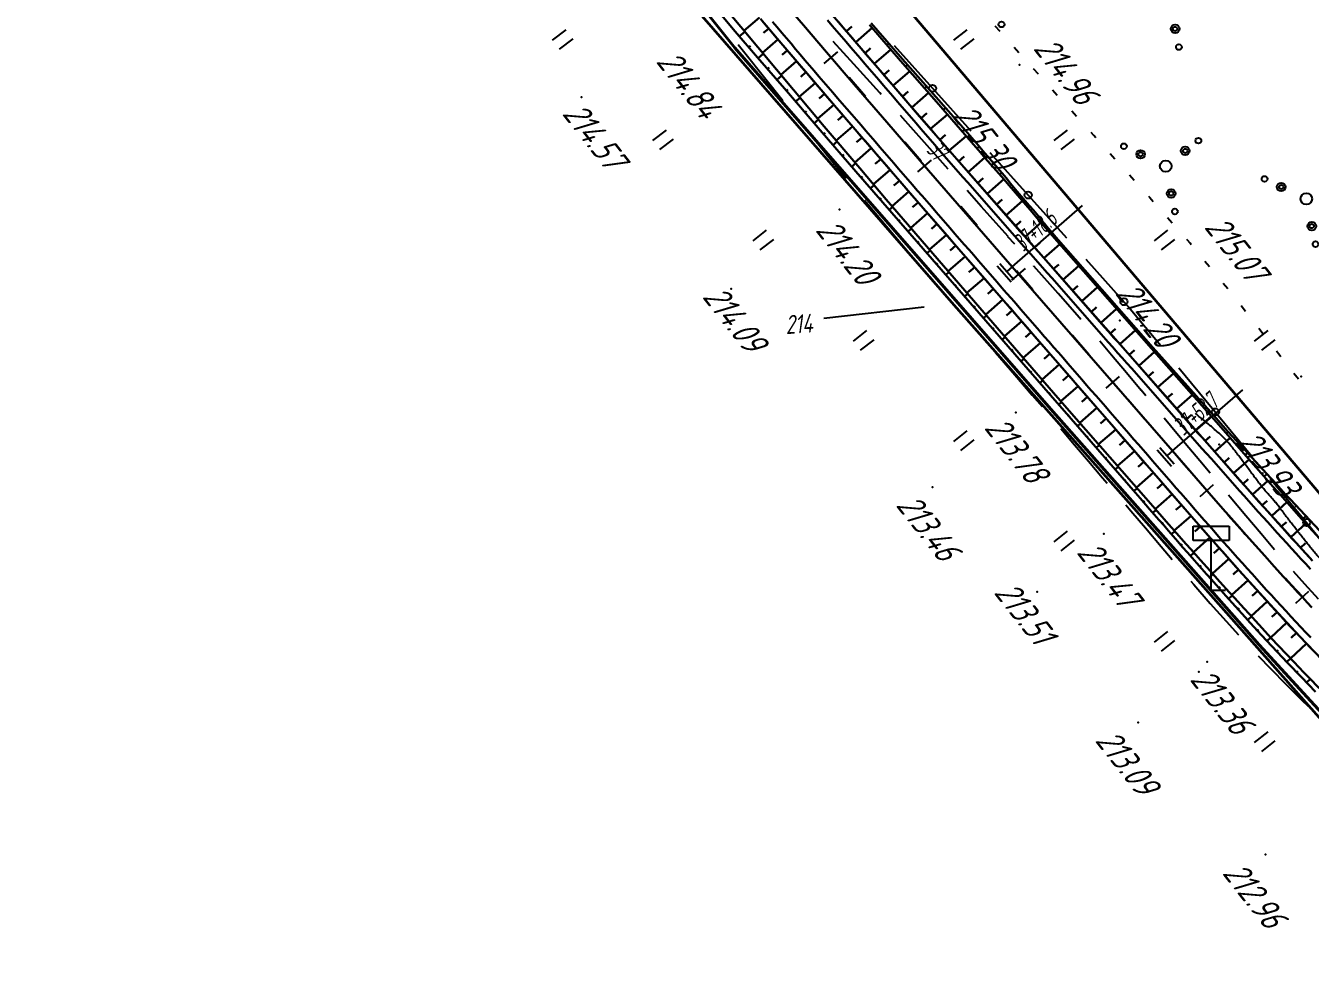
# Model space of a CAD drawing. Header units: millimetres. Extents: x -698 to 8131, y -704 to 4503.
# Drawn here: x 2516.4 to 2695.7, y 2840.6 to 2972.9 of the extents above; entities that cross this region are included whole.
import ezdxf

# ---------------------------------------------------------------- set-up
doc = ezdxf.new("R2010")
doc.units = ezdxf.units.MM
doc.linetypes.add('CONTI', pattern=[0])
doc.linetypes.add('STROT', pattern=[1.7, 0.5, -1.2])
for name, color, linetype, lineweight in [('10', 1, 'Continuous', 35), ('КОПИЯ_ОСЬ_13_ОТКОСЫ', 7, 'Continuous', 30), ('ОСЬ_ВЕРХ_ПОКРЫТИЯ_ГРАНИЦЫ_ПОЛОС', 7, 'Continuous', 30), ('ОСЬ_ВЕРХ_ПОКРЫТИЯ_ОСЬ', 1, 'Continuous', 30)]:
    doc.layers.add(name, color=color, linetype=linetype, lineweight=lineweight)
for name, color, linetype in [('_Ростелеком', 6, 'Continuous'), ('GOR_BDEFAULT', 212, 'CONTI'), ('PI_OTDEFAULT', 172, 'CONTI'), ('PI_TTDEFAULT', 5, 'CONTI'), ('PLN_O', 7, 'CONTI'), ('SIT_LDEFAULT', 7, 'CONTI'), ('ZAPSKDEFAULT', 7, 'CONTI'), ('ОСЬ_ВЕРХ_ПОКРЫТИЯ_ПИКЕТЫ', 1, 'Continuous'), ('ОСЬ_ВЕРХ_ПОКРЫТИЯ_РАЗБИВКА_КРИВ', 1, 'Continuous'), ('разметка', 7, 'Continuous')]:
    doc.layers.add(name, color=color, linetype=linetype)
doc.styles.add('eskd', font='isocpeui.ttf', dxfattribs={"width": 1.2})
doc.styles.add('SHRFT', font='isocpeui.ttf', dxfattribs={"width": 3.5})
doc.styles.get("Standard").update_dxf_attribs({"font": 'isocpeui.ttf'})
doc.styles.add('STYLE1', font='isocpeui.ttf', dxfattribs={"width": 0.9})
doc.linetypes.add('кабель_связи_проект.', pattern='A,10,-1,["/",STYLE1,S=3,R=0,X=0,Y=-1.5],-4.1', length=15.1)

# ---------------------------------------------------------------- blocks, each defined once
blk = doc.blocks.new('BL_2011')
at = {"color": 0}
for p, q in [((0, 0), (0, 2.4)), ((1.6, 0), (1.6, 2.4))]:
    blk.add_line(p, q, dxfattribs=at)
blk = doc.blocks.new('BL_2010')
at = {"color": 0}
for centre, radius in [((0, 5.78), 0.4), ((0, 3.46), 0.6), ((0, 3.46), 0.3), ((0, 0), 0.8), ((-3.46, -1.74), 0.6), ((-3.46, -1.74), 0.3), ((3.46, -1.74), 0.6), ((3.46, -1.74), 0.3), ((-5.78, -2.88), 0.4), ((5.78, -2.88), 0.4)]:
    blk.add_circle(centre, radius, dxfattribs=at)
blk = doc.blocks.new('BL_13')
at = {"color": 0}
for p, q in [((-2.5, 7), (-2.5, 9)), ((-2.5, 9), (2.5, 9)), ((2.5, 9), (2.5, 7)), ((0, 7), (-2.5, 7)), ((0, 0), (0, 7)), ((2.5, 7), (0, 7)), ((2, 0), (0, 0))]:
    blk.add_line(p, q, dxfattribs=at)

msp = doc.modelspace()

# ---------------------------------------------------------------- linework, layer by layer
at = {"layer": '10'}
for points in [[(2141.8, 3408.07), (2216.55, 3392.8), (2263.27, 3383.66), (2327.33, 3370.89), (2327.94, 3376.59), (2354.99, 3366.48), (2380.91, 3351.07), (2408.59, 3327.21), (2444.31, 3286.75), (2473.71, 3241.11), (2495.67, 3193.46), (2512.75, 3149.97), (2512.75, 3149.97), (2597.5, 3024.69), (2712.63, 2889.22), (2781.31, 2835.2), (2837.99, 2782.75), (2867.96, 2764.36), (2948.25, 2701.49), (2981.85, 2680.24), (3061.58, 2646.56), (3212.79, 2609.87)], [(2700.54, 2872.25), (2645.98, 2933.87), (2603.84, 2982.23), (2584.73, 3006.65), (2575.9, 3017.94), (2574.84, 3019.51), (2545.45, 3062.98), (2518.98, 3099.94), (2500.35, 3115), (2486.13, 3135.93), (2472.17, 3192.89), (2452.9, 3232.37), (2449.49, 3239.37), (2421.5, 3277.62), (2391.93, 3307.41), (2338.39, 3338.18), (2299.07, 3355.29), (2224.74, 3370.8), (2162.78, 3383.77), (2086.08, 3399.1)]]:
    msp.add_lwpolyline(points, dxfattribs=at)
at = {"layer": '_Ростелеком', "linetype": 'кабель_связи_проект.', "lineweight": 40, "ltscale": 0.25}
msp.add_lwpolyline([(2116.88, 3393.62), (2299.36, 3355.85), (2338.77, 3338.66), (2391.92, 3307.42), (2421.5, 3277.62), (2449.49, 3239.37), (2449.49, 3239.37), (2459.48, 3220.23), (2472.62, 3193.32), (2491.02, 3138.52), (2518.98, 3099.94), (2545.45, 3062.98), (2564.44, 3034.9), (2576.39, 3018.52), (2615.36, 2969.79), (2659.47, 2919.35), (2688.57, 2886.45), (2711.71, 2861.19)], dxfattribs=at)
at = {"layer": 'GOR_BDEFAULT', "color": 212, "elevation": 214, "flags": 128}
for points in [[(2627.81, 2932.05), (2641.81, 2933.61)], [(2727.28, 2879.59), (2726.64, 2879.99), (2726.06, 2880.36), (2725.54, 2880.68), (2725.07, 2880.98), (2724.65, 2881.25), (2724.28, 2881.49), (2723.94, 2881.71), (2723.65, 2881.9), (2723.38, 2882.08), (2723.14, 2882.24), (2722.92, 2882.39), (2722.72, 2882.53), (2722.53, 2882.66), (2722.35, 2882.78), (2722.17, 2882.91), (2722, 2883.03), (2721.82, 2883.15), (2721.65, 2883.27), (2721.47, 2883.4), (2721.3, 2883.52), (2721.12, 2883.64), (2720.95, 2883.77), (2720.77, 2883.89), (2720.6, 2884.01), (2720.43, 2884.13), (2720.25, 2884.26), (2720.08, 2884.38), (2719.91, 2884.5), (2719.74, 2884.62), (2719.57, 2884.74), (2719.4, 2884.86), (2719.23, 2884.98), (2719.07, 2885.09), (2718.9, 2885.21), (2718.74, 2885.33), (2718.58, 2885.44), (2718.42, 2885.55), (2718.26, 2885.67), (2718.1, 2885.78), (2717.95, 2885.89), (2717.8, 2885.99), (2717.65, 2886.1), (2717.5, 2886.2), (2717.36, 2886.31), (2717.21, 2886.41), (2717.07, 2886.51), (2716.94, 2886.61), (2716.8, 2886.7), (2716.67, 2886.79), (2716.54, 2886.89), (2716.41, 2886.98), (2716.29, 2887.06), (2716.16, 2887.15), (2716.04, 2887.23), (2715.92, 2887.32), (2715.8, 2887.39), (2715.68, 2887.47), (2715.56, 2887.55), (2715.45, 2887.62), (2715.33, 2887.69), (2715.22, 2887.76), (2715.1, 2887.83), (2714.99, 2887.9), (2714.88, 2887.96), (2714.76, 2888.03), (2714.65, 2888.09), (2714.54, 2888.15), (2714.43, 2888.21), (2714.31, 2888.27), (2714.2, 2888.33), (2714.09, 2888.38), (2713.98, 2888.44), (2713.86, 2888.5), (2713.75, 2888.56), (2713.63, 2888.62), (2713.52, 2888.67), (2713.4, 2888.73), (2713.28, 2888.79), (2713.17, 2888.85), (2713.05, 2888.91), (2712.93, 2888.97), (2712.81, 2889.03), (2712.68, 2889.09), (2712.56, 2889.16), (2712.44, 2889.22), (2712.32, 2889.28), (2712.19, 2889.35), (2712.06, 2889.41), (2711.94, 2889.47), (2711.81, 2889.54), (2711.68, 2889.6), (2711.55, 2889.67), (2711.42, 2889.74), (2711.29, 2889.81), (2711.15, 2889.88), (2711.01, 2889.96), (2710.86, 2890.04), (2710.72, 2890.12), (2710.56, 2890.21), (2710.4, 2890.31), (2710.24, 2890.41), (2710.06, 2890.52), (2709.89, 2890.64), (2709.7, 2890.76), (2709.5, 2890.9), (2709.3, 2891.04), (2709.09, 2891.19), (2708.87, 2891.35), (2708.65, 2891.51), (2708.43, 2891.67), (2708.2, 2891.84), (2707.97, 2892.01), (2707.74, 2892.18), (2707.51, 2892.35), (2707.29, 2892.52), (2707.06, 2892.68), (2706.85, 2892.84), (2706.64, 2892.99), (2706.43, 2893.13), (2706.24, 2893.27), (2706.05, 2893.39), (2705.87, 2893.51), (2705.71, 2893.61), (2705.54, 2893.71), (2705.39, 2893.8), (2705.24, 2893.89), (2705.1, 2893.96), (2704.96, 2894.04), (2704.83, 2894.11), (2704.7, 2894.17), (2704.57, 2894.23), (2704.45, 2894.29), (2704.32, 2894.35), (2704.2, 2894.4), (2704.08, 2894.46), (2703.95, 2894.51), (2703.83, 2894.57), (2703.71, 2894.63), (2703.58, 2894.68), (2703.45, 2894.74), (2703.33, 2894.8), (2703.2, 2894.86), (2703.07, 2894.92), (2702.94, 2894.98), (2702.81, 2895.04), (2702.68, 2895.1), (2702.55, 2895.16), (2702.42, 2895.23), (2702.28, 2895.29), (2702.15, 2895.35), (2702.02, 2895.42), (2701.88, 2895.48), (2701.75, 2895.55), (2701.61, 2895.61), (2701.47, 2895.68), (2701.33, 2895.75), (2701.19, 2895.82), (2701.05, 2895.89), (2700.91, 2895.96), (2700.77, 2896.03), (2700.63, 2896.1), (2700.49, 2896.17), (2700.34, 2896.25), (2700.2, 2896.32), (2700.05, 2896.4), (2699.9, 2896.47), (2699.76, 2896.55), (2699.61, 2896.63), (2699.46, 2896.71), (2699.31, 2896.79), (2699.17, 2896.87), (2699.02, 2896.96), (2698.87, 2897.05), (2698.73, 2897.14), (2698.58, 2897.23), (2698.44, 2897.32), (2698.3, 2897.42), (2698.16, 2897.52), (2698.02, 2897.63), (2697.89, 2897.73), (2697.75, 2897.84), (2697.62, 2897.96), (2697.49, 2898.08), (2697.37, 2898.2), (2697.24, 2898.32), (2697.12, 2898.45), (2696.99, 2898.58), (2696.87, 2898.71), (2696.75, 2898.84), (2696.63, 2898.98), (2696.52, 2899.12), (2696.4, 2899.26), (2696.28, 2899.4), (2696.16, 2899.54), (2696.04, 2899.68), (2695.93, 2899.82), (2695.81, 2899.96), (2695.69, 2900.11), (2695.57, 2900.25), (2695.45, 2900.4), (2695.33, 2900.55), (2695.21, 2900.69), (2695.1, 2900.84), (2694.98, 2900.99), (2694.86, 2901.14), (2694.74, 2901.29), (2694.62, 2901.44), (2694.5, 2901.59), (2694.38, 2901.74), (2694.26, 2901.89), (2694.14, 2902.04), (2694.02, 2902.2), (2693.9, 2902.35), (2693.78, 2902.5), (2693.66, 2902.66), (2693.54, 2902.81), (2693.43, 2902.97), (2693.31, 2903.12), (2693.19, 2903.28), (2693.07, 2903.44), (2692.95, 2903.59), (2692.83, 2903.75), (2692.71, 2903.91), (2692.59, 2904.07), (2692.47, 2904.22), (2692.35, 2904.38), (2692.23, 2904.54), (2692.11, 2904.7), (2691.99, 2904.86), (2691.88, 2905.01), (2691.76, 2905.17), (2691.64, 2905.32), (2691.53, 2905.47), (2691.41, 2905.62), (2691.3, 2905.76), (2691.19, 2905.9), (2691.08, 2906.04), (2690.97, 2906.18), (2690.87, 2906.31), (2690.77, 2906.43), (2690.66, 2906.55), (2690.57, 2906.67), (2690.47, 2906.78), (2690.37, 2906.89), (2690.28, 2906.99), (2690.18, 2907.1), (2690.09, 2907.2), (2689.99, 2907.3), (2689.9, 2907.41), (2689.8, 2907.51), (2689.71, 2907.62), (2689.61, 2907.73), (2689.51, 2907.84), (2689.41, 2907.96), (2689.31, 2908.08), (2689.2, 2908.21), (2689.09, 2908.35), (2688.98, 2908.48), (2688.87, 2908.63), (2688.76, 2908.77), (2688.64, 2908.92), (2688.52, 2909.08), (2688.41, 2909.23), (2688.29, 2909.39), (2688.17, 2909.55), (2688.04, 2909.71), (2687.92, 2909.88), (2687.8, 2910.04), (2687.68, 2910.21), (2687.55, 2910.37), (2687.43, 2910.54), (2687.31, 2910.71), (2687.18, 2910.87), (2687.06, 2911.03), (2686.94, 2911.2), (2686.82, 2911.36), (2686.7, 2911.53), (2686.57, 2911.69), (2686.45, 2911.85), (2686.33, 2912.02), (2686.21, 2912.18), (2686.09, 2912.34), (2685.96, 2912.5), (2685.84, 2912.67), (2685.72, 2912.83), (2685.6, 2912.99), (2685.48, 2913.15), (2685.36, 2913.31), (2685.24, 2913.47), (2685.12, 2913.62), (2684.99, 2913.78), (2684.87, 2913.94), (2684.75, 2914.09), (2684.62, 2914.25), (2684.49, 2914.4), (2684.36, 2914.55), (2684.23, 2914.7), (2684.1, 2914.85), (2683.97, 2915), (2683.83, 2915.14), (2683.69, 2915.29), (2683.55, 2915.43), (2683.4, 2915.57), (2683.26, 2915.71), (2683.11, 2915.85), (2682.96, 2915.98), (2682.81, 2916.12), (2682.66, 2916.25), (2682.51, 2916.39), (2682.35, 2916.52), (2682.2, 2916.65), (2682.04, 2916.78), (2681.89, 2916.91), (2681.73, 2917.04), (2681.58, 2917.17), (2681.43, 2917.29), (2681.27, 2917.42), (2681.12, 2917.54), (2680.97, 2917.67), (2680.83, 2917.79), (2680.68, 2917.9), (2680.55, 2918.02), (2680.41, 2918.12), (2680.29, 2918.23), (2680.16, 2918.33), (2680.05, 2918.42), (2679.94, 2918.51), (2679.84, 2918.59), (2679.75, 2918.66), (2679.67, 2918.73)]]:
    msp.add_lwpolyline(points, dxfattribs=at)
at = {"layer": 'PI_TTDEFAULT', "color": 5}
for p in [(2655.11, 2967.4, 214.96), (2593.97, 2962.9, 214.57), (2630, 2947.22, 214.2), (2678.98, 2942.46, 215.07), (2614.87, 2936.14, 214.09), (2669.12, 2931.7, 214.2), (2694.41, 2923.89, 214.83), (2654.61, 2918.9, 213.78), (2682.96, 2914.41, 213.93), (2642.99, 2908.44, 213.46), (2666.9, 2901.96, 213.47), (2657.56, 2893.84, 213.51), (2681.3, 2884.08, 213.49), (2680.16, 2882.71, 213.36), (2671.68, 2875.61, 213.09), (2689.45, 2857.19, 212.96)]:
    msp.add_point(p, dxfattribs=at)
at = {"layer": 'PLN_O'}
for p, q in [((2637.64, 2970.08), (2648.32, 2958.17)), ((2650.99, 2955.19), (2661.67, 2943.28)), ((2664.35, 2940.3), (2670.57, 2933.37)), ((2670.57, 2933.37), (2674.83, 2928.21)), ((2677.37, 2925.13), (2687.55, 2912.78)), ((2690.1, 2909.69), (2700.28, 2897.34))]:
    msp.add_line(p, q, dxfattribs=at)
for centre in [(2642.98, 2964.12), (2656.33, 2949.23), (2669.69, 2934.34), (2682.46, 2918.96), (2695.19, 2903.52)]:
    msp.add_circle(centre, 0.5, dxfattribs=at)
at = {"layer": 'SIT_LDEFAULT', "color": 7}
for p, q in [((2651.68, 2972.83), (2652.35, 2972.09)), ((2615.83, 2970.24), (2616.6, 2969.29)), ((2616.6, 2969.29), (2619.72, 2965.4)), ((2631.97, 2967.5), (2629.09, 2970.67)), ((2654.36, 2969.86), (2655.03, 2969.12)), ((2635.61, 2963.5), (2631.97, 2967.5)), ((2657.03, 2966.88), (2657.7, 2966.14)), ((2619.72, 2965.4), (2622.1, 2962.44)), ((2659.72, 2963.92), (2660.39, 2963.18)), ((2635.82, 2963.28), (2635.62, 2963.51)), ((2639.19, 2959.56), (2638.51, 2960.31)), ((2662.41, 2960.96), (2663.08, 2960.22)), ((2624.59, 2959.33), (2625.97, 2957.62)), ((2642.61, 2955.73), (2639.18, 2959.56)), ((2625.97, 2957.62), (2629.11, 2953.75)), ((2665.09, 2957.99), (2665.46, 2957.58)), ((2665.47, 2957.59), (2665.77, 2957.26)), ((2645.17, 2952.85), (2642.61, 2955.73)), ((2667.77, 2955.02), (2668.44, 2954.28)), ((2629.11, 2953.75), (2630.92, 2951.57)), ((2670.45, 2952.05), (2671.12, 2951.31)), ((2649.78, 2947.64), (2647.81, 2949.86)), ((2633.48, 2948.51), (2635.76, 2945.8)), ((2653.51, 2943.43), (2649.78, 2947.64)), ((2673.12, 2949.08), (2673.29, 2948.9)), ((2673.29, 2948.9), (2673.79, 2948.33)), ((2635.76, 2945.8), (2639.62, 2941.28)), ((2675.78, 2946.08), (2676.44, 2945.33)), ((2654.44, 2942.36), (2653.5, 2943.42)), ((2678.43, 2943.09), (2678.98, 2942.46)), ((2678.98, 2942.46), (2679.08, 2942.33)), ((2639.62, 2941.28), (2639.96, 2940.88)), ((2657.13, 2939.32), (2657.09, 2939.36)), ((2660.5, 2935.49), (2657.13, 2939.32)), ((2681, 2940.02), (2681.64, 2939.25)), ((2642.58, 2937.85), (2643.66, 2936.6)), ((2683.55, 2936.95), (2684.17, 2936.17)), ((2643.66, 2936.6), (2647.63, 2932.01)), ((2663.47, 2932.09), (2660.5, 2935.49)), ((2686.04, 2933.82), (2686.66, 2933.04)), ((2647.63, 2932.01), (2649.11, 2930.3)), ((2663.68, 2931.85), (2663.47, 2932.09)), ((2688.51, 2930.66), (2689.12, 2929.87)), ((2667.97, 2926.88), (2666.31, 2928.83)), ((2651.74, 2927.27), (2654.48, 2924.12)), ((2670.04, 2924.43), (2667.97, 2926.88)), ((2690.96, 2927.5), (2691.26, 2927.12)), ((2691.26, 2927.12), (2691.57, 2926.72)), ((2672.09, 2921.97), (2670.04, 2924.43)), ((2693.42, 2924.35), (2694.03, 2923.56)), ((2654.48, 2924.12), (2656.9, 2921.31)), ((2656.9, 2921.31), (2658.28, 2919.71)), ((2672.75, 2921.19), (2672.1, 2921.98)), ((2676.18, 2917.04), (2675.3, 2918.1)), ((2660.87, 2916.66), (2662.79, 2914.39)), ((2678.23, 2914.57), (2676.18, 2917.04)), ((2662.79, 2914.39), (2664.74, 2912.08)), ((2680.29, 2912.12), (2678.23, 2914.57)), ((2664.74, 2912.08), (2666.7, 2909.77)), ((2681.71, 2910.43), (2680.29, 2912.12)), ((2666.71, 2909.78), (2667.34, 2909.04)), ((2684.52, 2907.06), (2684.27, 2907.36)), ((2686.68, 2904.48), (2684.52, 2907.06)), ((2669.93, 2905.99), (2670.64, 2905.17)), ((2670.64, 2905.17), (2672.7, 2902.77)), ((2672.7, 2902.77), (2674.88, 2900.2)), ((2688.82, 2901.93), (2686.68, 2904.48)), ((2690.72, 2899.71), (2688.83, 2901.94)), ((2674.88, 2900.2), (2676.42, 2898.38)), ((2694.94, 2894.92), (2693.34, 2896.7)), ((2679.03, 2895.34), (2679.44, 2894.86)), ((2679.44, 2894.86), (2681.72, 2892.24)), ((2696.86, 2892.85), (2694.94, 2894.92)), ((2681.72, 2892.24), (2683.95, 2889.74)), ((2683.95, 2889.74), (2685.66, 2887.87)), ((2688.4, 2884.94), (2690.19, 2883.09)), ((2690.19, 2883.09), (2692.29, 2880.96)), ((2692.29, 2880.96), (2694.42, 2878.85)), ((2694.42, 2878.85), (2695.45, 2877.85))]:
    msp.add_line(p, q, dxfattribs=at)
at = {"layer": 'КОПИЯ_ОСЬ_13_ОТКОСЫ'}
for points in [[(2613.16, 2976.39), (2616.21, 2972.71), (2623.56, 2963.91), (2627.87, 2958.8), (2632.81, 2952.98), (2636.52, 2948.63), (2644.49, 2939.37), (2649.59, 2933.47), (2659.85, 2921.65), (2662.71, 2918.37), (2671.09, 2908.83), (2671.74, 2908.07), (2672.41, 2907.32), (2673.72, 2905.81), (2674.39, 2905.06), (2675.91, 2903.32), (2676.37, 2902.8), (2677.04, 2902.05), (2678.37, 2900.53), (2679.04, 2899.79), (2679.71, 2899.03), (2680.38, 2898.28), (2681.72, 2896.77), (2683.07, 2895.27), (2684.42, 2893.77), (2685.11, 2893.02), (2686.47, 2891.52), (2687.16, 2890.77), (2688.53, 2889.28), (2690.25, 2887.41), (2693.4, 2884.08), (2694.81, 2882.61), (2695.52, 2881.87), (2696.95, 2880.41)], [(2612.35, 2975.71), (2615.45, 2972.06), (2618.56, 2968.43), (2622.29, 2964.08), (2627.28, 2958.29), (2632.28, 2952.52), (2636.03, 2948.2), (2646.35, 2936.35), (2659.46, 2921.31), (2662.3, 2918.02), (2671.28, 2907.67), (2671.94, 2906.92), (2673.25, 2905.4), (2673.92, 2904.65), (2674.57, 2903.89), (2675.24, 2903.14), (2675.43, 2902.91), (2675.89, 2902.38), (2677.22, 2900.87), (2677.88, 2900.11), (2678.55, 2899.35), (2679.21, 2898.59), (2679.88, 2897.84), (2680.55, 2897.08), (2681.22, 2896.33), (2681.89, 2895.57), (2682.56, 2894.81), (2683.24, 2894.06), (2683.91, 2893.3), (2685.27, 2891.8), (2686.63, 2890.3), (2687.32, 2889.54), (2688.9, 2887.83), (2692.53, 2883.96), (2694.48, 2881.93), (2696.44, 2879.91)], [(2628.15, 2975.36), (2631.86, 2971.02), (2636.2, 2965.97), (2641.17, 2960.21), (2646.67, 2953.86), (2683.7, 2911.86), (2687.67, 2907.38), (2689.66, 2905.16), (2691.66, 2902.95), (2693.66, 2900.74), (2696.01, 2898.19)], [(2618.81, 2973.99), (2616.66, 2972.17)], [(2618.97, 2973.8), (2622.06, 2970.17), (2625.78, 2965.82), (2630.13, 2960.75), (2635.12, 2954.98), (2642.27, 2946.72), (2678.25, 2905.37), (2681.03, 2902.2), (2683.35, 2899.57), (2685.36, 2897.31), (2690.09, 2892.09), (2694.21, 2887.65), (2697.35, 2884.36)], [(2630.95, 2972.09), (2631.72, 2972.75)], [(2634.16, 2973), (2638.52, 2967.97), (2643.51, 2962.24), (2649.04, 2955.91), (2649.69, 2955.15), (2650.34, 2954.39), (2652.97, 2951.38), (2653.61, 2950.62), (2654.26, 2949.86), (2656.89, 2946.84), (2657.53, 2946.07), (2660.34, 2942.82), (2673.54, 2927.8), (2681.95, 2918.28), (2686.75, 2912.8), (2688.85, 2910.41), (2689.83, 2909.29), (2690.49, 2908.54), (2691.15, 2907.8), (2691.81, 2907.06), (2694.11, 2904.47), (2698.41, 2899.71)], [(2634.16, 2973), (2638.52, 2967.97), (2643.51, 2962.24), (2649.04, 2955.91), (2649.69, 2955.15), (2650.34, 2954.39), (2652.97, 2951.38), (2653.61, 2950.62), (2654.26, 2949.86), (2656.89, 2946.84), (2657.53, 2946.07), (2660.34, 2942.82), (2673.54, 2927.8), (2681.95, 2918.28), (2686.75, 2912.8), (2688.85, 2910.41), (2689.83, 2909.29), (2690.49, 2908.54), (2691.15, 2907.8), (2691.81, 2907.06), (2694.11, 2904.47), (2698.41, 2899.71)], [(2634.4, 2973.2), (2638.79, 2968.2), (2643.81, 2962.5), (2647.59, 2958.22), (2649.36, 2956.19), (2650, 2955.42), (2650.64, 2954.66), (2653.25, 2951.62), (2653.87, 2950.84), (2654.5, 2950.07), (2656.45, 2947.79), (2656.52, 2947.72), (2656.7, 2947.52), (2656.88, 2947.32), (2657.06, 2947.11), (2657.74, 2946.26), (2658.39, 2945.5), (2660.53, 2942.98), (2673.73, 2927.96), (2682.19, 2918.49), (2684.18, 2916.25), (2684.85, 2915.51), (2687.09, 2913.1), (2689.58, 2910.39), (2690.92, 2908.93), (2691.59, 2908.19), (2692.26, 2907.46), (2692.92, 2906.73), (2694.27, 2905.28), (2696.97, 2902.41)], [(2616.04, 2971.38), (2616.79, 2972.02)], [(2621.4, 2970.94), (2619.23, 2969.09)], [(2620.11, 2972.47), (2619.39, 2971.86)], [(2632.25, 2970.57), (2634.55, 2972.55)], [(2635.54, 2971.9), (2635.46, 2971.83)], [(2617.34, 2969.86), (2617.59, 2970.07)], [(2622.7, 2969.42), (2621.98, 2968.8)], [(2633.55, 2969.05), (2634.32, 2969.71)], [(2634.85, 2967.53), (2637.17, 2969.53)], [(2636.86, 2970.4), (2636.61, 2970.17)], [(2618.64, 2968.34), (2619.35, 2968.95)], [(2624, 2967.9), (2621.8, 2966.02)], [(2638.18, 2968.89), (2638.1, 2968.82)], [(2639.5, 2967.39), (2639.23, 2967.15)], [(2619.94, 2966.82), (2620.18, 2967.02)], [(2621.24, 2965.3), (2621.91, 2965.88)], [(2625.3, 2966.38), (2624.57, 2965.75)], [(2636.16, 2966.02), (2636.93, 2966.68)], [(2637.46, 2964.5), (2639.79, 2966.51)], [(2640.82, 2965.89), (2640.73, 2965.81)], [(2622.55, 2963.79), (2622.77, 2963.98)], [(2626.6, 2964.86), (2624.37, 2962.94)], [(2642.15, 2964.39), (2641.86, 2964.14)], [(2623.85, 2962.27), (2624.48, 2962.81)], [(2627.91, 2963.34), (2627.16, 2962.71)], [(2638.77, 2962.99), (2639.55, 2963.66)], [(2640.08, 2961.47), (2642.42, 2963.49)], [(2643.47, 2962.89), (2643.37, 2962.8)], [(2625.16, 2960.76), (2625.37, 2960.94)], [(2629.21, 2961.83), (2626.95, 2959.89)], [(2630.51, 2960.31), (2629.76, 2959.66)], [(2641.38, 2959.96), (2642.16, 2960.64)], [(2642.69, 2958.45), (2645.04, 2960.48)], [(2644.79, 2961.39), (2644.49, 2961.12)], [(2626.46, 2959.24), (2627.06, 2959.76)], [(2631.82, 2958.8), (2629.54, 2956.83)], [(2646.12, 2959.89), (2646.02, 2959.8)], [(2647.44, 2958.39), (2647.12, 2958.11)], [(2627.77, 2957.73), (2627.97, 2957.9)], [(2629.08, 2956.21), (2629.65, 2956.71)], [(2633.13, 2957.28), (2632.37, 2956.63)], [(2644, 2956.94), (2644.79, 2957.62)], [(2645.31, 2955.43), (2647.67, 2957.47)], [(2648.76, 2956.88), (2648.65, 2956.79)], [(2630.39, 2954.7), (2630.58, 2954.87)], [(2634.43, 2955.77), (2632.13, 2953.78)], [(2650.05, 2955.36), (2649.74, 2955.09)], [(2631.7, 2953.19), (2632.24, 2953.66)], [(2635.74, 2954.26), (2634.98, 2953.59)], [(2646.62, 2953.91), (2647.41, 2954.6)], [(2647.95, 2952.41), (2650.28, 2954.47)], [(2651.35, 2953.84), (2651.24, 2953.75)], [(2633.01, 2951.68), (2633.19, 2951.84)], [(2637.05, 2952.74), (2634.73, 2950.73)], [(2638.36, 2951.23), (2637.59, 2950.56)], [(2649.27, 2950.91), (2650.05, 2951.6)], [(2650.59, 2949.41), (2652.91, 2951.46)], [(2652.65, 2952.32), (2652.37, 2952.08)], [(2634.32, 2950.17), (2634.83, 2950.61)], [(2639.67, 2949.72), (2637.33, 2947.69)], [(2653.92, 2950.77), (2653.82, 2950.7)], [(2635.63, 2948.66), (2635.8, 2948.81)], [(2636.94, 2947.15), (2637.43, 2947.57)], [(2640.98, 2948.21), (2640.2, 2947.53)], [(2651.91, 2947.91), (2652.69, 2948.59)], [(2653.24, 2946.41), (2655.51, 2948.42)], [(2655.21, 2949.25), (2654.97, 2949.04)], [(2656.51, 2947.73), (2656.44, 2947.66)], [(2638.25, 2945.64), (2638.42, 2945.78)], [(2642.29, 2946.7), (2639.94, 2944.66)], [(2657.79, 2946.19), (2657.58, 2946.01)], [(2639.57, 2944.13), (2640.04, 2944.54)], [(2643.6, 2945.19), (2642.82, 2944.51)], [(2654.56, 2944.91), (2655.32, 2945.58)], [(2655.88, 2943.41), (2658.12, 2945.39)], [(2659.09, 2944.67), (2659.02, 2944.61)], [(2640.88, 2942.63), (2641.04, 2942.76)], [(2644.92, 2943.68), (2642.55, 2941.62)], [(2657.2, 2941.91), (2657.95, 2942.57)], [(2658.53, 2940.41), (2660.74, 2942.37)], [(2660.39, 2943.15), (2660.2, 2942.99)], [(2642.2, 2941.12), (2642.65, 2941.51)], [(2647.54, 2940.66), (2645.16, 2938.59)], [(2646.23, 2942.17), (2645.44, 2941.49)], [(2661.7, 2941.64), (2661.64, 2941.59)], [(2643.51, 2939.61), (2643.66, 2939.74)], [(2648.86, 2939.16), (2648.06, 2938.47)], [(2659.85, 2938.91), (2660.59, 2939.56)], [(2661.17, 2937.41), (2663.38, 2939.36)], [(2663.02, 2940.14), (2662.84, 2939.98)], [(2664.34, 2938.64), (2664.28, 2938.58)], [(2644.82, 2938.1), (2645.26, 2938.48)], [(2650.17, 2937.65), (2647.78, 2935.57)], [(2665.66, 2937.14), (2665.48, 2936.98)], [(2646.14, 2936.59), (2646.28, 2936.72)], [(2647.45, 2935.09), (2647.88, 2935.46)], [(2651.48, 2936.14), (2650.68, 2935.44)], [(2662.49, 2935.91), (2663.23, 2936.56)], [(2663.82, 2934.41), (2666.02, 2936.36)], [(2666.98, 2935.63), (2666.92, 2935.58)], [(2648.77, 2933.58), (2648.91, 2933.7)], [(2652.79, 2934.63), (2650.4, 2932.54)], [(2665.14, 2932.91), (2665.87, 2933.56)], [(2666.46, 2931.41), (2668.66, 2933.35)], [(2668.3, 2934.13), (2668.12, 2933.97)], [(2650.08, 2932.07), (2650.49, 2932.43)], [(2655.42, 2931.61), (2653.02, 2929.52)], [(2654.11, 2933.12), (2653.31, 2932.42)], [(2669.62, 2932.63), (2669.56, 2932.57)], [(2651.4, 2930.56), (2651.53, 2930.68)], [(2656.73, 2930.1), (2655.93, 2929.41)], [(2667.78, 2929.91), (2668.52, 2930.56)], [(2669.11, 2928.41), (2671.3, 2930.35)], [(2670.94, 2931.12), (2670.76, 2930.97)], [(2652.71, 2929.06), (2653.11, 2929.41)], [(2658.04, 2928.59), (2655.64, 2926.5)], [(2672.26, 2929.62), (2672.2, 2929.57)], [(2673.58, 2928.12), (2673.4, 2927.96)], [(2654.02, 2927.55), (2654.16, 2927.67)], [(2655.34, 2926.04), (2655.73, 2926.39)], [(2659.36, 2927.08), (2658.56, 2926.39)], [(2670.43, 2926.91), (2671.16, 2927.56)], [(2671.75, 2925.41), (2673.94, 2927.34)], [(2674.91, 2926.63), (2674.85, 2926.57)], [(2656.65, 2924.53), (2656.78, 2924.65)], [(2660.67, 2925.57), (2658.26, 2923.48)], [(2673.07, 2923.91), (2673.81, 2924.55)], [(2674.4, 2922.41), (2676.59, 2924.34)], [(2676.25, 2925.14), (2676.05, 2924.96)], [(2657.97, 2923.03), (2658.36, 2923.37)], [(2663.3, 2922.56), (2660.88, 2920.46)], [(2661.98, 2924.07), (2661.18, 2923.37)], [(2677.58, 2923.65), (2677.51, 2923.59)], [(2659.28, 2921.52), (2659.41, 2921.63)], [(2664.61, 2921.05), (2663.8, 2920.35)], [(2675.72, 2920.91), (2676.45, 2921.55)], [(2677.04, 2919.41), (2679.24, 2921.34)], [(2678.91, 2922.15), (2678.7, 2921.96)], [(2660.59, 2920), (2660.98, 2920.34)], [(2665.92, 2919.54), (2663.52, 2917.45)], [(2680.25, 2920.66), (2680.17, 2920.6)], [(2681.58, 2919.17), (2681.34, 2918.96)], [(2661.89, 2918.49), (2662.02, 2918.6)], [(2663.2, 2916.98), (2663.62, 2917.34)], [(2667.23, 2918.03), (2666.43, 2917.33)], [(2678.37, 2917.91), (2679.1, 2918.55)], [(2679.69, 2916.41), (2681.89, 2918.35)], [(2682.91, 2917.68), (2682.83, 2917.61)], [(2664.51, 2915.47), (2664.65, 2915.59)], [(2668.55, 2916.52), (2666.16, 2914.44)], [(2681.01, 2914.91), (2681.74, 2915.55)], [(2682.33, 2913.41), (2684.52, 2915.34)], [(2684.24, 2916.18), (2683.98, 2915.96)], [(2665.82, 2913.96), (2666.25, 2914.33)], [(2671.17, 2913.5), (2668.8, 2911.44)], [(2669.86, 2915.01), (2669.06, 2914.32)], [(2685.59, 2914.71), (2685.51, 2914.63)], [(2667.13, 2912.45), (2667.28, 2912.57)], [(2672.48, 2911.99), (2671.69, 2911.31)], [(2683.66, 2911.91), (2684.39, 2912.55)], [(2684.98, 2910.41), (2687.16, 2912.34)], [(2686.95, 2913.25), (2686.63, 2912.94)], [(2688.31, 2911.78), (2688.2, 2911.67)], [(2668.45, 2910.94), (2668.89, 2911.32)], [(2673.8, 2910.49), (2671.43, 2908.43)], [(2689.66, 2910.3), (2689.26, 2909.94)], [(2669.76, 2909.43), (2669.91, 2909.55)], [(2671.07, 2907.91), (2671.53, 2908.32)], [(2675.11, 2908.98), (2674.32, 2908.29)], [(2686.31, 2908.92), (2687.04, 2909.56)], [(2687.64, 2907.42), (2689.79, 2909.33)], [(2691.01, 2908.83), (2690.88, 2908.71)], [(2672.38, 2906.41), (2672.54, 2906.54)], [(2676.42, 2907.47), (2674.07, 2905.42)], [(2688.97, 2905.93), (2689.69, 2906.57)], [(2690.31, 2904.44), (2692.43, 2906.36)], [(2692.36, 2907.35), (2691.91, 2906.94)], [(2673.7, 2904.9), (2674.17, 2905.31)], [(2677.74, 2905.96), (2676.95, 2905.28)], [(2693.71, 2905.88), (2693.57, 2905.74)], [(2675.01, 2903.39), (2675.17, 2903.53)], [(2679.05, 2904.45), (2676.72, 2902.41)], [(2680.37, 2902.95), (2679.59, 2902.27)], [(2691.65, 2902.96), (2692.36, 2903.6)], [(2693, 2901.48), (2695.09, 2903.39)], [(2695.08, 2904.42), (2694.58, 2903.95)], [(2676.32, 2901.88), (2676.81, 2902.31)], [(2681.69, 2901.45), (2679.38, 2899.4)], [(2677.64, 2900.38), (2677.8, 2900.52)], [(2678.96, 2898.88), (2679.46, 2899.31)], [(2683.02, 2899.95), (2682.24, 2899.27)], [(2694.35, 2900), (2695.04, 2900.64)], [(2680.28, 2897.38), (2680.45, 2897.52)], [(2684.34, 2898.45), (2682.05, 2896.41)], [(2681.61, 2895.88), (2682.12, 2896.33)], [(2685.68, 2896.96), (2684.92, 2896.27)], [(2682.94, 2894.39), (2683.11, 2894.54)], [(2687.02, 2895.48), (2684.74, 2893.42)], [(2688.36, 2894), (2687.6, 2893.31)], [(2684.28, 2892.9), (2684.79, 2893.36)], [(2689.7, 2892.51), (2687.44, 2890.47)], [(2685.62, 2891.41), (2685.79, 2891.57)], [(2686.96, 2889.93), (2687.49, 2890.41)], [(2691.06, 2891.04), (2690.31, 2890.35)], [(2688.32, 2888.46), (2688.49, 2888.62)], [(2692.42, 2889.58), (2690.18, 2887.5)], [(2689.68, 2887), (2690.19, 2887.48)], [(2695.15, 2886.66), (2692.95, 2884.55)], [(2693.78, 2888.11), (2693.03, 2887.42)], [(2691.05, 2885.54), (2691.22, 2885.7)], [(2692.42, 2884.08), (2692.94, 2884.57)], [(2693.8, 2882.63), (2693.97, 2882.8)], [(2695.19, 2881.19), (2695.7, 2881.69)]]:
    msp.add_lwpolyline(points, dxfattribs=at)
at = {"layer": 'ОСЬ_ВЕРХ_ПОКРЫТИЯ_ГРАНИЦЫ_ПОЛОС', "linetype": 'Continuous', "lineweight": 30}
for points in [[(2695.73, 2886.05), (2695.03, 2886.78), (2694.33, 2887.52), (2693.64, 2888.25), (2692.95, 2888.99), (2692.26, 2889.73), (2691.58, 2890.47), (2690.89, 2891.21), (2690.21, 2891.95), (2689.53, 2892.7), (2688.85, 2893.44), (2688.17, 2894.19), (2687.5, 2894.93), (2686.82, 2895.68), (2686.15, 2896.43), (2685.48, 2897.18), (2684.81, 2897.93), (2684.14, 2898.68), (2683.47, 2899.43), (2682.81, 2900.18), (2682.14, 2900.94), (2681.48, 2901.69), (2680.81, 2902.44), (2680.15, 2903.2), (2679.49, 2903.95), (2678.83, 2904.7), (2678.17, 2905.46), (2677.51, 2906.21), (2676.85, 2906.97), (2676.19, 2907.72), (2675.54, 2908.48), (2674.88, 2909.23), (2674.22, 2909.99), (2673.57, 2910.74), (2672.91, 2911.5), (2672.25, 2912.25), (2671.6, 2913.01), (2670.94, 2913.76), (2670.28, 2914.52), (2669.63, 2915.27), (2668.97, 2916.02), (2668.32, 2916.78), (2667.66, 2917.53), (2667, 2918.29), (2666.35, 2919.04), (2665.69, 2919.8), (2665.03, 2920.55), (2664.38, 2921.31), (2663.72, 2922.06), (2663.07, 2922.81), (2662.41, 2923.57), (2661.75, 2924.32), (2661.1, 2925.08), (2660.44, 2925.83), (2659.78, 2926.59), (2659.13, 2927.34), (2658.47, 2928.1), (2657.81, 2928.85), (2657.16, 2929.6), (2656.5, 2930.36), (2655.85, 2931.11), (2655.19, 2931.87), (2654.53, 2932.62), (2653.88, 2933.38), (2653.22, 2934.13), (2652.56, 2934.89), (2651.91, 2935.64), (2651.25, 2936.39), (2650.6, 2937.15), (2649.94, 2937.9), (2649.28, 2938.66), (2648.63, 2939.41), (2647.97, 2940.17), (2647.31, 2940.92), (2646.66, 2941.68), (2646, 2942.43), (2645.34, 2943.19), (2644.69, 2943.94), (2644.03, 2944.7), (2643.38, 2945.45), (2642.72, 2946.21), (2642.06, 2946.96), (2641.41, 2947.72), (2640.75, 2948.47), (2640.1, 2949.23), (2639.44, 2949.98), (2638.79, 2950.74), (2638.13, 2951.5), (2637.47, 2952.25), (2636.82, 2953.01), (2636.16, 2953.77), (2635.51, 2954.52), (2634.86, 2955.28), (2634.2, 2956.04), (2633.55, 2956.8), (2632.89, 2957.55), (2632.24, 2958.31), (2631.58, 2959.07), (2630.93, 2959.83), (2630.28, 2960.59), (2629.62, 2961.34), (2628.97, 2962.1), (2628.32, 2962.86), (2627.67, 2963.62), (2627.01, 2964.38), (2626.36, 2965.14), (2625.71, 2965.9), (2625.06, 2966.66), (2624.41, 2967.42), (2623.76, 2968.19), (2623.11, 2968.95), (2622.46, 2969.71), (2621.81, 2970.47), (2621.16, 2971.23), (2620.51, 2972), (2619.86, 2972.76), (2619.21, 2973.52)], [(2695.75, 2887.47), (2695.06, 2888.2), (2694.37, 2888.94), (2693.68, 2889.67), (2693, 2890.41), (2692.31, 2891.15), (2691.63, 2891.89), (2690.95, 2892.63), (2690.27, 2893.37), (2689.59, 2894.11), (2688.91, 2894.86), (2688.24, 2895.6), (2687.57, 2896.35), (2686.89, 2897.1), (2686.22, 2897.84), (2685.56, 2898.59), (2684.89, 2899.34), (2684.22, 2900.09), (2683.56, 2900.85), (2682.89, 2901.6), (2682.23, 2902.35), (2681.56, 2903.1), (2680.9, 2903.86), (2680.24, 2904.61), (2679.58, 2905.36), (2678.92, 2906.12), (2678.26, 2906.87), (2677.61, 2907.63), (2676.95, 2908.38), (2676.29, 2909.14), (2675.63, 2909.89), (2674.98, 2910.65), (2674.32, 2911.4), (2673.66, 2912.15), (2673.01, 2912.91), (2672.35, 2913.66), (2671.7, 2914.42), (2671.04, 2915.17), (2670.38, 2915.93), (2669.73, 2916.68), (2669.07, 2917.44), (2668.41, 2918.19), (2667.76, 2918.94), (2667.1, 2919.7), (2666.44, 2920.45), (2665.79, 2921.21), (2665.13, 2921.96), (2664.48, 2922.72), (2663.82, 2923.47), (2663.16, 2924.23), (2662.51, 2924.98), (2661.85, 2925.73), (2661.19, 2926.49), (2660.54, 2927.24), (2659.88, 2928), (2659.23, 2928.75), (2658.57, 2929.51), (2657.91, 2930.26), (2657.26, 2931.02), (2656.6, 2931.77), (2655.94, 2932.52), (2655.29, 2933.28), (2654.63, 2934.03), (2653.98, 2934.79), (2653.32, 2935.54), (2652.66, 2936.3), (2652.01, 2937.05), (2651.35, 2937.81), (2650.69, 2938.56), (2650.04, 2939.31), (2649.38, 2940.07), (2648.72, 2940.82), (2648.07, 2941.58), (2647.41, 2942.33), (2646.76, 2943.09), (2646.1, 2943.84), (2645.44, 2944.6), (2644.79, 2945.35), (2644.13, 2946.11), (2643.48, 2946.86), (2642.82, 2947.62), (2642.16, 2948.37), (2641.51, 2949.13), (2640.85, 2949.88), (2640.2, 2950.64), (2639.54, 2951.4), (2638.89, 2952.15), (2638.23, 2952.91), (2637.58, 2953.66), (2636.92, 2954.42), (2636.27, 2955.18), (2635.61, 2955.93), (2634.96, 2956.69), (2634.3, 2957.45), (2633.65, 2958.21), (2633, 2958.96), (2632.34, 2959.72), (2631.69, 2960.48), (2631.03, 2961.24), (2630.38, 2962), (2629.73, 2962.76), (2629.08, 2963.52), (2628.42, 2964.27), (2627.77, 2965.03), (2627.12, 2965.79), (2626.47, 2966.55), (2625.82, 2967.31), (2625.17, 2968.07), (2624.52, 2968.84), (2623.87, 2969.6), (2623.22, 2970.36), (2622.57, 2971.12), (2621.92, 2971.88), (2621.27, 2972.64), (2620.62, 2973.41)]]:
    msp.add_lwpolyline(points, dxfattribs=at)
at = {"layer": 'ОСЬ_ВЕРХ_ПОКРЫТИЯ_ГРАНИЦЫ_ПОЛОС', "linetype": 'Continuous'}
for points in [[(2695.73, 2897.03), (2695.06, 2897.75), (2694.39, 2898.47), (2693.73, 2899.2), (2693.06, 2899.92), (2692.4, 2900.65), (2691.74, 2901.37), (2691.08, 2902.1), (2690.42, 2902.83), (2689.76, 2903.56), (2689.1, 2904.29), (2688.44, 2905.03), (2687.78, 2905.76), (2687.13, 2906.5), (2686.47, 2907.23), (2685.81, 2907.97), (2685.16, 2908.7), (2684.5, 2909.44), (2683.85, 2910.18), (2683.19, 2910.92), (2682.54, 2911.66), (2681.89, 2912.4), (2681.23, 2913.14), (2680.58, 2913.88), (2679.92, 2914.62), (2679.27, 2915.36), (2678.62, 2916.11), (2677.96, 2916.85), (2677.31, 2917.59), (2676.65, 2918.33), (2676, 2919.07), (2675.35, 2919.82), (2674.69, 2920.56), (2674.04, 2921.3), (2673.38, 2922.04), (2672.73, 2922.78), (2672.08, 2923.52), (2671.42, 2924.27), (2670.77, 2925.01), (2670.11, 2925.75), (2669.46, 2926.49), (2668.8, 2927.23), (2668.15, 2927.98), (2667.5, 2928.72), (2666.84, 2929.46), (2666.19, 2930.2), (2665.53, 2930.94), (2664.88, 2931.68), (2664.23, 2932.43), (2663.57, 2933.17), (2662.92, 2933.91), (2662.26, 2934.65), (2661.61, 2935.39), (2660.96, 2936.14), (2660.3, 2936.88), (2659.65, 2937.62), (2658.99, 2938.36), (2658.34, 2939.1), (2657.69, 2939.85), (2657.03, 2940.59), (2656.38, 2941.33), (2655.72, 2942.07), (2655.07, 2942.81), (2654.41, 2943.55), (2653.76, 2944.3), (2653.11, 2945.04), (2652.45, 2945.78), (2651.8, 2946.52), (2651.15, 2947.26), (2650.49, 2948.01), (2649.84, 2948.75), (2649.18, 2949.49), (2648.53, 2950.23), (2647.88, 2950.97), (2647.22, 2951.72), (2646.57, 2952.46), (2645.92, 2953.2), (2645.26, 2953.95), (2644.61, 2954.71), (2643.96, 2955.46), (2643.3, 2956.22), (2642.65, 2956.97), (2641.99, 2957.73), (2641.34, 2958.48), (2640.69, 2959.24), (2640.03, 2959.99), (2639.38, 2960.75), (2638.73, 2961.51), (2638.07, 2962.26), (2637.42, 2963.02), (2636.77, 2963.77), (2636.12, 2964.53), (2635.47, 2965.29), (2634.82, 2966.04), (2634.16, 2966.8), (2633.51, 2967.56), (2632.86, 2968.31), (2632.21, 2969.07), (2631.56, 2969.83), (2630.91, 2970.59), (2630.26, 2971.35), (2629.62, 2972.1), (2628.97, 2972.86), (2628.32, 2973.62)], [(2629.8, 2973.43), (2630.44, 2972.68), (2631.09, 2971.92), (2631.74, 2971.17), (2632.38, 2970.41), (2633.03, 2969.66), (2633.68, 2968.9), (2634.32, 2968.15), (2634.97, 2967.4), (2635.62, 2966.64), (2636.27, 2965.89), (2636.92, 2965.14), (2637.57, 2964.38), (2638.22, 2963.63), (2638.86, 2962.88), (2639.51, 2962.12), (2640.16, 2961.37), (2640.81, 2960.62), (2641.46, 2959.87), (2642.12, 2959.12), (2642.77, 2958.36), (2643.42, 2957.61), (2644.07, 2956.86), (2644.72, 2956.11), (2645.37, 2955.36), (2646.02, 2954.61), (2646.67, 2953.86), (2647.33, 2953.11), (2647.98, 2952.37), (2648.63, 2951.63), (2649.29, 2950.89), (2649.94, 2950.15), (2650.59, 2949.4), (2651.25, 2948.66), (2651.9, 2947.92), (2652.55, 2947.18), (2653.21, 2946.44), (2653.86, 2945.69), (2654.52, 2944.95), (2655.17, 2944.21), (2655.82, 2943.47), (2656.48, 2942.73), (2657.13, 2941.99), (2657.79, 2941.24), (2658.44, 2940.5), (2659.09, 2939.76), (2659.75, 2939.02), (2660.4, 2938.28), (2661.06, 2937.53), (2661.71, 2936.79), (2662.36, 2936.05), (2663.02, 2935.31), (2663.67, 2934.57), (2664.33, 2933.82), (2664.98, 2933.08), (2665.63, 2932.34), (2666.29, 2931.6), (2666.94, 2930.86), (2667.6, 2930.12), (2668.25, 2929.37), (2668.91, 2928.63), (2669.56, 2927.89), (2670.21, 2927.15), (2670.87, 2926.41), (2671.52, 2925.66), (2672.18, 2924.92), (2672.83, 2924.18), (2673.48, 2923.44), (2674.14, 2922.7), (2674.79, 2921.96), (2675.45, 2921.21), (2676.1, 2920.47), (2676.75, 2919.73), (2677.41, 2918.99), (2678.06, 2918.25), (2678.72, 2917.5), (2679.37, 2916.76), (2680.02, 2916.02), (2680.68, 2915.28), (2681.33, 2914.54), (2681.99, 2913.8), (2682.64, 2913.06), (2683.29, 2912.32), (2683.95, 2911.58), (2684.6, 2910.84), (2685.26, 2910.1), (2685.91, 2909.36), (2686.56, 2908.63), (2687.22, 2907.89), (2687.88, 2907.16), (2688.53, 2906.42), (2689.19, 2905.69), (2689.85, 2904.96), (2690.5, 2904.23), (2691.16, 2903.5), (2691.82, 2902.77), (2692.48, 2902.04), (2693.14, 2901.32), (2693.81, 2900.59), (2694.47, 2899.87), (2695.13, 2899.15), (2695.8, 2898.43)]]:
    msp.add_lwpolyline(points, dxfattribs=at)
at = {"layer": 'ОСЬ_ВЕРХ_ПОКРЫТИЯ_ОСЬ'}
msp.add_lwpolyline([(2624.97, 2972.92), (2628.19, 2969.16), (2632.05, 2964.65), (2636.58, 2959.4), (2642.41, 2952.67), (2654.1, 2939.21), (2654.1, 2939.21), (2676.45, 2913.52), (2676.45, 2913.52), (2681.58, 2907.63), (2683.51, 2905.43), (2685.45, 2903.24), (2686.74, 2901.78), (2688.04, 2900.32), (2689.34, 2898.86), (2690.65, 2897.41), (2691.96, 2895.97), (2693.27, 2894.53), (2693.93, 2893.81), (2694.6, 2893.1), (2695.26, 2892.38), (2695.92, 2891.67)], dxfattribs=at)
at = {"layer": 'ОСЬ_ВЕРХ_ПОКРЫТИЯ_ПИКЕТЫ'}
for p, q in [((2627.87, 2967.61), (2629.77, 2969.23)), ((2640.94, 2952.45), (2642.83, 2954.09)), ((2640.94, 2952.45), (2642.83, 2954.09)), ((2654.06, 2937.36), (2655.95, 2939)), ((2667.19, 2922.27), (2669.07, 2923.91)), ((2680.32, 2907.18), (2682.2, 2908.82)), ((2693.68, 2892.25), (2695.51, 2893.95))]:
    msp.add_line(p, q, dxfattribs=at)
at = {"layer": 'ОСЬ_ВЕРХ_ПОКРЫТИЯ_РАЗБИВКА_КРИВ'}
for p, q in [((2654.1, 2939.21), (2663.91, 2947.75)), ((2651.98, 2939.36), (2653.95, 2937.1)), ((2652.36, 2939.69), (2654.33, 2937.43)), ((2654.1, 2939.21), (2653.35, 2938.56)), ((2676.45, 2913.52), (2686.26, 2922.05)), ((2674.34, 2913.66), (2676.31, 2911.4)), ((2674.72, 2913.99), (2676.68, 2911.73)), ((2676.45, 2913.52), (2675.7, 2912.86))]:
    msp.add_line(p, q, dxfattribs=at)
at = {"layer": 'разметка', "linetype": 'STROT', "lineweight": 30, "ltscale": 7}
msp.add_lwpolyline([(2531.62, 3096.83), (2551.97, 3067.02, 0.00543), (2568.11, 3044.31, 0.01189), (2568.11, 3044.31, 0.000612), (2568.11, 3044.31, 0.019467), (2623.53, 2974.61, 0.000292), (2623.53, 2974.61), (2623.53, 2974.61), (2676.45, 2913.52, 0.016638), (2703.37, 2883.94, 0.021736), (2737.42, 2853.38), (2790.96, 2808.07, 0.01625), (2892.85, 2727.39), (2904.69, 2718.62, 0.037498), (2979.53, 2668.8, 0.010492), (2990.78, 2663.14, 0.037499), (3075.38, 2632.71), (3091.26, 2627.88), (3091.26, 2627.88, 0.001669), (3126.49, 2617.21), (3126.49, 2617.21)], format="xyb", dxfattribs=at)

# ---------------------------------------------------------------- block references
at = {"layer": '_Ростелеком'}
msp.add_blockref('BL_13', (2681.86, 2894.03), dxfattribs=at)
at = {"layer": 'ZAPSKDEFAULT', "color": 7, "rotation": 307.9999999999999}
for name, p in [('BL_2010', (2651.31, 2979.37)), ('BL_2010', (2676.07, 2976.21)), ('BL_2011', (2589.93, 2970.83)), ('BL_2011', (2645.93, 2970.83)), ('BL_2010', (2675.52, 2953.26)), ('BL_2011', (2603.93, 2956.83)), ('BL_2011', (2659.93, 2956.83)), ('BL_2010', (2695.15, 2948.7)), ('BL_2011', (2617.93, 2942.83)), ('BL_2011', (2673.93, 2942.83)), ('BL_2011', (2631.93, 2928.83)), ('BL_2011', (2687.93, 2928.83)), ('BL_2011', (2645.93, 2914.83)), ('BL_2011', (2659.93, 2900.83)), ('BL_2011', (2673.93, 2886.83)), ('BL_2011', (2687.93, 2872.83))]:
    msp.add_blockref(name, p, dxfattribs=at)

# ---------------------------------------------------------------- texts
at = {"layer": 'GOR_BDEFAULT', "color": 212, "style": 'SHRFT', "width": 0.75}
msp.add_text('214', height=2.625, rotation=3.4503, dxfattribs=at).set_placement((2622.52, 2929.82, 214))
at = {"layer": 'PI_OTDEFAULT', "color": 172, "style": 'eskd', "oblique": 10, "width": 0.8}
for s, p in [('214.96', (2656.93, 2969.68)), ('214.84', (2604.28, 2967.85)), ('214.57', (2591.18, 2960.57)), ('215.30', (2645.54, 2960.34)), ('214.20', (2626.53, 2944.32)), ('215.07', (2680.79, 2944.74)), ('214.09', (2610.74, 2935.02)), ('214.20', (2668.35, 2935.51)), ('213.78', (2650.08, 2916.73)), ('213.93', (2685.19, 2914.82)), ('213.46', (2637.76, 2905.93)), ('213.47', (2662.99, 2899.33)), ('213.51', (2651.44, 2893.73)), ('213.36', (2678.78, 2881.61)), ('213.09', (2665.55, 2873.09)), ('212.96', (2683.32, 2854.58))]:
    msp.add_text(s, height=3.5, rotation=308, dxfattribs=at).set_placement(p)
at = {"layer": 'ОСЬ_ВЕРХ_ПОКРЫТИЯ_ПИКЕТЫ', "width": 0.6}
msp.add_text('37', height=2.5, rotation=310.9219, dxfattribs=at).set_placement((2642.03, 2955.39))
at = {"layer": 'ОСЬ_ВЕРХ_ПОКРЫТИЯ_РАЗБИВКА_КРИВ', "width": 0.6}
for s, p in [('37+18.6', (2655.66, 2941.23)), ('37+52.7', (2678.01, 2915.54))]:
    msp.add_text(s, height=2.5, rotation=41.0213, dxfattribs=at).set_placement(p)

doc.saveas('drawing.dxf')
